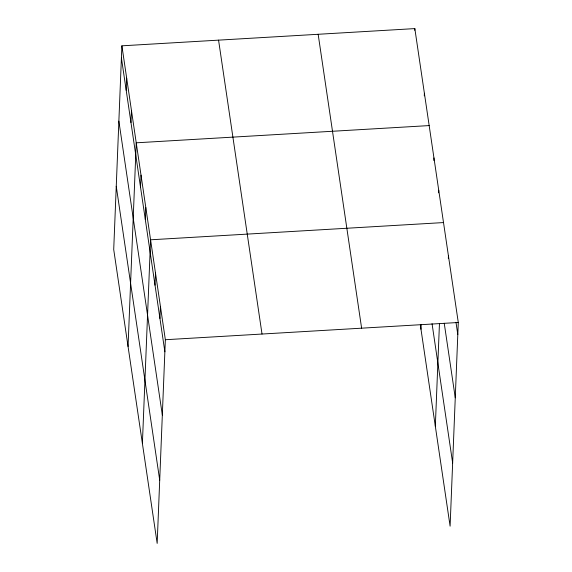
<?xml version="1.0" encoding="UTF-8"?>
<svg xmlns="http://www.w3.org/2000/svg" width="572" height="572" viewBox="0 0 572 572"><rect width="100%" height="100%" fill="white"/><g stroke="black" fill="none" stroke-linecap="round" stroke-linejoin="round"><path stroke-width="0.86" d="M121.893 45.824L113.714 249.506L157.171 543.4L165.351 339.725L121.893 45.824L414.829 28.6L458.286 322.494L450.107 526.176L420.341 324.896M126.19 90.226L126.677 78.157M130.974 122.551L131.453 110.482M128.056 346.489L136.236 142.814L429.172 125.583M140.533 187.208L141.019 175.139M145.309 219.541L145.796 207.472M142.399 443.472L150.579 239.797L443.507 222.572M155.019 285.178L155.505 273.109M159.945 318.482L160.432 306.413M414.757 30.323L414.829 28.6M424.281 95.846L424.388 93.257M420.985 329.265L421.164 324.81M433.848 160.503L433.948 157.915M438.624 192.828L438.731 190.24M435.328 426.247L439.446 323.752M448.334 258.465L448.434 255.877M165.351 339.725L458.286 322.494M455.984 322.293L457.8 334.57M444.244 323.294L455.262 397.797M432.053 323.702L452.645 462.941M318.161 34.284L361.618 328.178M218.561 40.14L262.019 334.041M121.407 57.894L164.872 351.794M118.869 121.128L162.326 415.022M116.252 186.272L159.71 480.173"/></g></svg>
